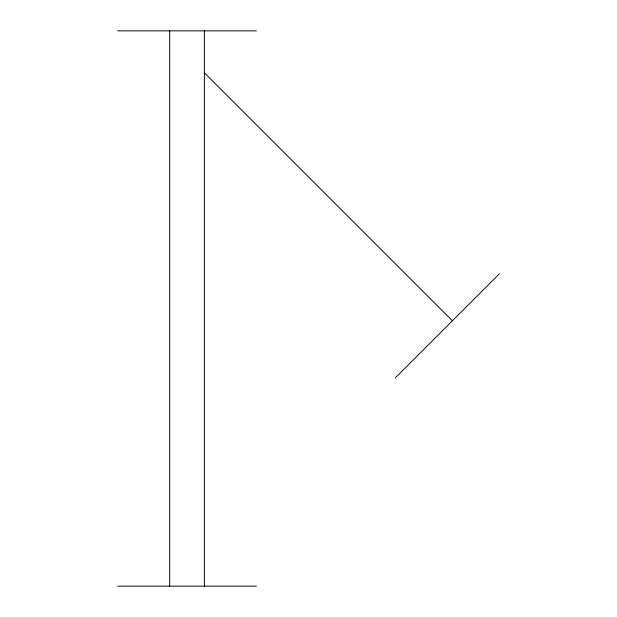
<?xml version="1.0" encoding="UTF-8"?>
<svg xmlns="http://www.w3.org/2000/svg" width="617" height="617" viewBox="0 0 617 617"><rect width="100%" height="100%" fill="white"/><g stroke="black" fill="none" stroke-linecap="round" stroke-linejoin="round"><path stroke-width="0.93" d="M395.266 377.913L499.384 273.794M117.616 30.85L256.441 30.85M117.616 586.15L256.441 586.15M204.381 72.744L452.408 320.771M204.381 30.85L204.381 586.15M169.675 30.85L169.675 586.15"/></g></svg>
